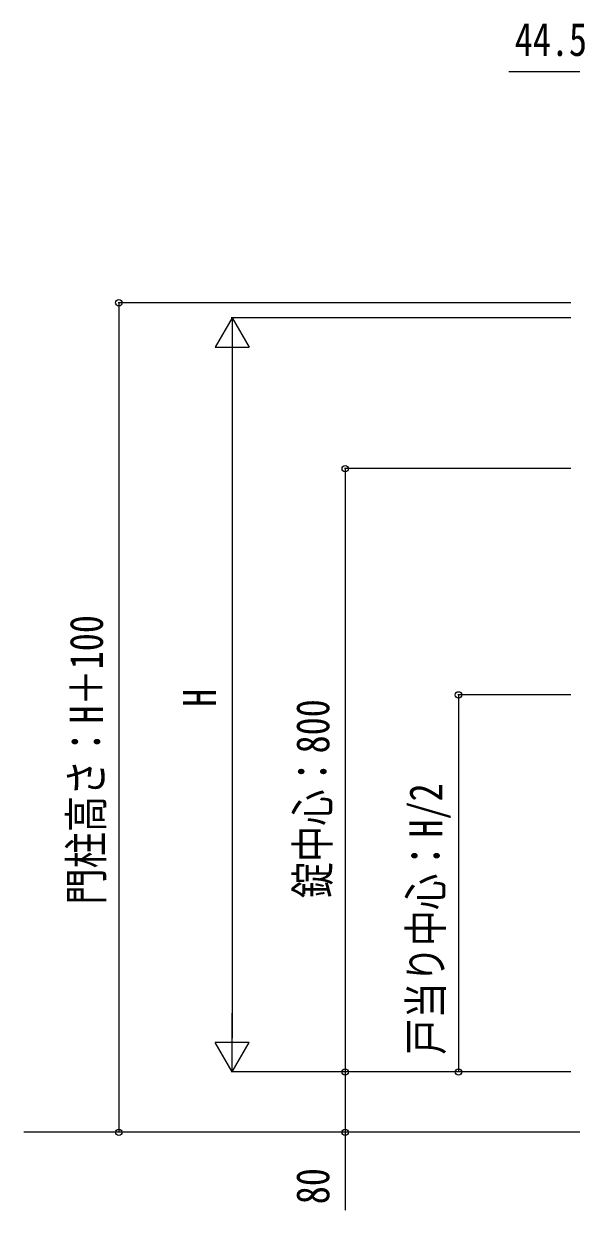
# Model space of a CAD drawing. Units: millimetres, scale not verified. Extents: x -4205 to 4205, y -2970 to 2970.
# Drawn here: x 599 to 1325, y -184 to 1389 of the extents above; entities that cross this region are included whole.
import ezdxf
from ezdxf.enums import TextEntityAlignment as Align

# ---------------------------------------------------------------- set-up
doc = ezdxf.new("R2010")
doc.units = ezdxf.units.MM
doc.header["$LTSCALE"] = 20
doc.layers.add('0-3_YKK_A1', color=4, linetype='Continuous')
doc.layers.add('0-4_YKK_D', color=6, linetype='Continuous')
doc.styles.add('ＭＳ ゴシック', font='')
doc.styles.get('ＭＳ ゴシック').set_extended_font_data('MS Gothic')

msp = doc.modelspace()

# ---------------------------------------------------------------- linework, layer by layer
at = {"layer": '0-3_YKK_A1'}
msp.add_line((1850.52, -81), (598.98, -81), dxfattribs=at)
at = {"layer": '0-4_YKK_D'}
for p, q in [((1324.02, 1019), (724.02, 1019)), ((725.02, 1019), (725.02, -81)), ((875.02, 999), (852.52, 960.03)), ((1324.02, 999), (874.02, 999)), ((875.02, 999), (897.52, 960.03)), ((875.02, 999), (875.02, 921.06)), ((852.52, 960.03), (897.52, 960.03)), ((875.02, 954), (875.02, 44)), ((1324.02, 799), (1024.02, 799)), ((1025.02, 799), (1025.02, -1)), ((1324.02, 499), (1174.02, 499)), ((1175.02, 499), (1175.02, -1)), ((875.02, -1), (875.02, 76.94)), ((875.02, -1), (852.52, 37.97)), ((897.52, 37.97), (852.52, 37.97)), ((875.02, -1), (897.52, 37.97)), ((1324.02, -1), (874.02, -1)), ((1324.02, -1), (1024.02, -1)), ((1324.02, -1), (1024.02, -1)), ((1324.02, -1), (1174.02, -1)), ((1424.02, -81), (724.02, -81)), ((1424.02, -81), (1024.02, -81))]:
    msp.add_line(p, q, dxfattribs=at)
for points in [[(1469.52, 1325), (1425.02, 1325), (1241.62, 1325)], [(1025.02, -1), (1025.02, -81), (1025.02, -184.4)]]:
    msp.add_lwpolyline(points, dxfattribs=at)
for centre in [(725.02, 1019), (1025.02, 799), (1175.02, 499), (1025.02, -1), (1175.02, -1), (725.02, -81), (1025.02, -81)]:
    msp.add_circle(centre, 4.25, dxfattribs=at)

# ---------------------------------------------------------------- texts
at = {"layer": '0-4_YKK_D', "style": 'ＭＳ ゴシック', "width": 0.8}
msp.add_text('44.5', height=43.99, dxfattribs=at).set_placement((1249.62, 1333), align=Align.BOTTOM_LEFT)
for s, p in [('門柱高さ：H＋100', (717.02, 221)), ('H', (867.02, 483)), ('錠中心：800', (1017.02, 229.4)), ('戸当り中心：H/2', (1167.02, 21.8)), ('80', (1017.02, -176.4))]:
    msp.add_text(s, height=43.99, rotation=90, dxfattribs=at).set_placement(p, align=Align.BOTTOM_LEFT)

doc.saveas('drawing.dxf')
